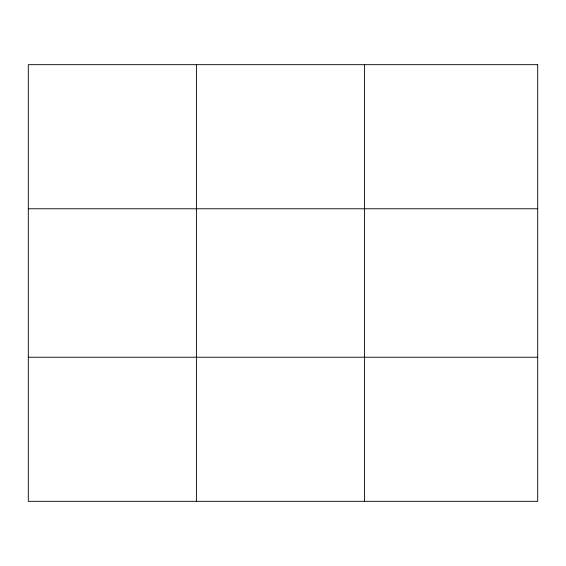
<?xml version="1.0" encoding="UTF-8"?>
<svg xmlns="http://www.w3.org/2000/svg" width="566" height="566" viewBox="0 0 566 566"><rect width="100%" height="100%" fill="white"/><g stroke="black" fill="none" stroke-linecap="round" stroke-linejoin="round"><path stroke-width="0.85" d="M196.402 501.327L196.402 64.673M364.504 501.327L364.504 64.673M28.3 208.769L537.7 208.769M28.3 357.231L537.7 357.231M537.7 64.673L537.7 501.327L28.3 501.327L28.3 64.673L537.7 64.673"/></g></svg>
